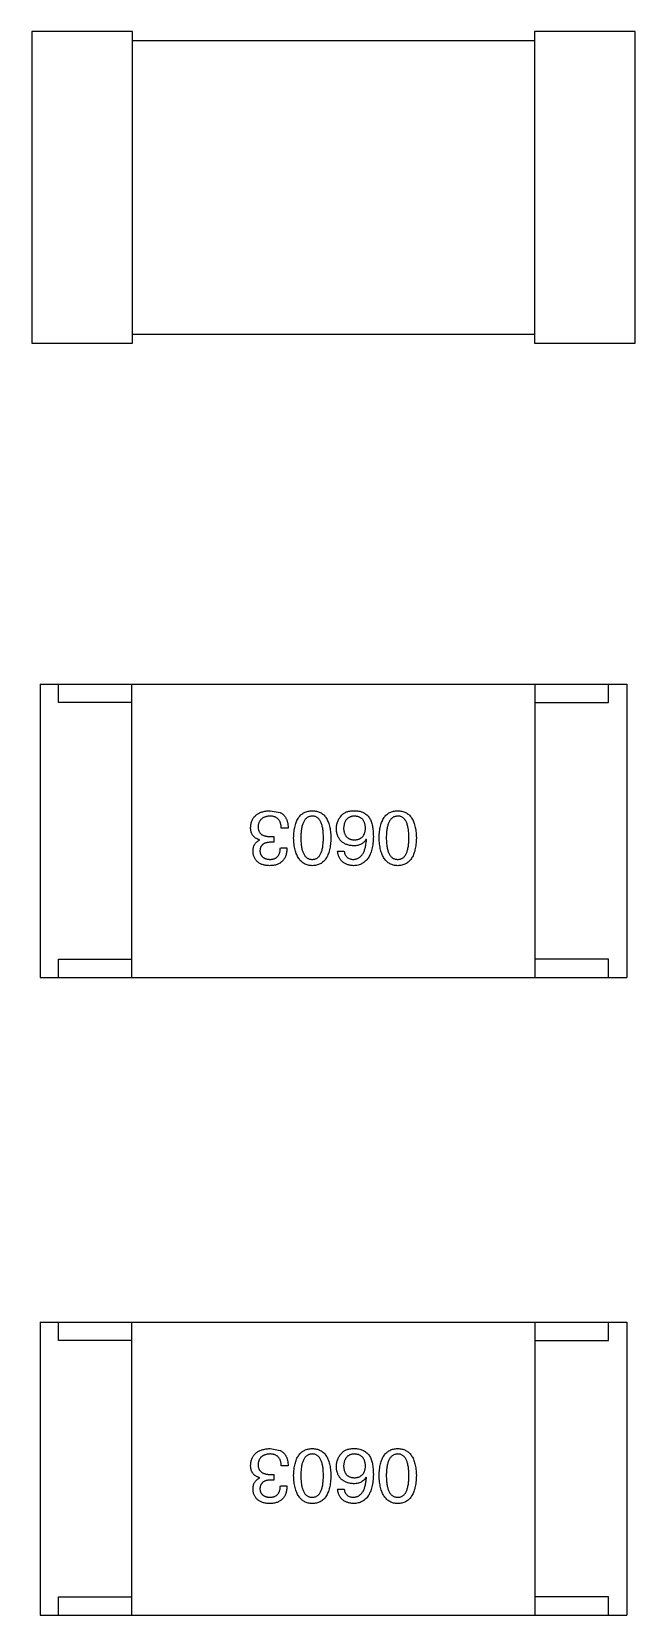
# Model space of a CAD drawing. Header units: inches. Extents: x -36 to 490, y -51 to 98.
# Drawn here: x 364.197 to 365.843, y 18.564 to 22.884 of the extents above; entities that cross this region are included whole.
import ezdxf

# ---------------------------------------------------------------- set-up
doc = ezdxf.new("R2010")
doc.units = ezdxf.units.IN
doc.header["$LTSCALE"] = 1.21
doc.header["$MEASUREMENT"] = 0
doc.layers.get('0').update_dxf_attribs({"linetype": 'CONTINUOUS'})

msp = doc.modelspace()

# ---------------------------------------------------------------- linework, layer by layer
at = {"color": 7, "linetype": 'Continuous'}
for p, q in [((364.1968, 22.8838), (364.1968, 22.0338)), ((364.4718, 22.8838), (364.1968, 22.8838)), ((364.4718, 22.0338), (364.4718, 22.8838)), ((365.5683, 22.8588), (364.4718, 22.8588)), ((365.5683, 22.8838), (365.5683, 22.0338)), ((365.8433, 22.8838), (365.5683, 22.8838)), ((365.8433, 22.0338), (365.8433, 22.8838)), ((364.1968, 22.0338), (364.4718, 22.0338)), ((364.4718, 22.0588), (365.5683, 22.0588)), ((365.5683, 22.0338), (365.8433, 22.0338)), ((364.2203, 21.1042), (364.2203, 20.3042)), ((364.2203, 21.1042), (365.8203, 21.1042)), ((364.2703, 21.0542), (364.2703, 21.1042)), ((364.4703, 20.3042), (364.4703, 21.1042)), ((365.5703, 20.3042), (365.5703, 21.1042)), ((365.7703, 21.0542), (365.7703, 21.1042)), ((365.8203, 21.1042), (365.8203, 20.3042)), ((364.4703, 21.0542), (364.2703, 21.0542)), ((365.5703, 21.0542), (365.7703, 21.0542)), ((364.8472, 20.759), (364.8742, 20.7541)), ((364.8964, 20.7115), (364.8775, 20.7115)), ((364.8185, 20.6787), (364.8185, 20.6795)), ((364.857, 20.6729), (364.8472, 20.6729)), ((364.848, 20.6885), (364.857, 20.6885)), ((364.857, 20.6885), (364.857, 20.6729)), ((364.8751, 20.6574), (364.8931, 20.6574)), ((365.0312, 20.6484), (365.0492, 20.6484)), ((365.1098, 20.6803), (365.109, 20.6811)), ((364.2703, 20.3042), (364.2703, 20.3542)), ((364.2703, 20.3542), (364.4703, 20.3542)), ((365.7703, 20.3542), (365.5703, 20.3542)), ((365.7703, 20.3042), (365.7703, 20.3542)), ((364.2203, 20.3042), (365.8203, 20.3042)), ((364.2203, 19.3645), (364.2203, 18.5645)), ((364.2203, 19.3645), (365.8203, 19.3645)), ((364.2703, 19.3145), (364.2703, 19.3645)), ((364.4703, 18.5645), (364.4703, 19.3645)), ((365.5703, 18.5645), (365.5703, 19.3645)), ((365.7703, 19.3145), (365.7703, 19.3645)), ((365.8203, 19.3645), (365.8203, 18.5645)), ((364.4703, 19.3145), (364.2703, 19.3145)), ((365.5703, 19.3145), (365.7703, 19.3145)), ((364.8472, 19.0193), (364.8742, 19.0144)), ((364.8964, 18.9718), (364.8775, 18.9718)), ((364.8185, 18.939), (364.8185, 18.9398)), ((364.857, 18.9332), (364.8472, 18.9332)), ((364.848, 18.9488), (364.857, 18.9488)), ((364.857, 18.9488), (364.857, 18.9332)), ((365.1098, 18.9406), (365.109, 18.9414)), ((364.8751, 18.9177), (364.8931, 18.9177)), ((365.0312, 18.9086), (365.0492, 18.9086)), ((364.2703, 18.5645), (364.2703, 18.6145)), ((364.2703, 18.6145), (364.4703, 18.6145)), ((365.7703, 18.6145), (365.5703, 18.6145)), ((365.7703, 18.5645), (365.7703, 18.6145)), ((364.2203, 18.5645), (365.8203, 18.5645))]:
    msp.add_line(p, q, dxfattribs=at)
for points, knots in [([(364.7939, 20.7131), (364.794, 20.7149), (364.7943, 20.7184), (364.7952, 20.7234), (364.7964, 20.7282), (364.7981, 20.7326), (364.8001, 20.7366), (364.8025, 20.7403), (364.8053, 20.7437), (364.8084, 20.7468), (364.812, 20.7495), (364.8159, 20.7519), (364.8202, 20.7539), (364.8249, 20.7556), (364.8299, 20.757), (364.8353, 20.758), (364.8411, 20.7587), (364.8451, 20.7589), (364.8472, 20.759)], [0, 0, 0, 0, 0.068236, 0.132937, 0.194125, 0.253174, 0.310181, 0.365986, 0.421096, 0.476216, 0.532352, 0.590232, 0.649824, 0.71274, 0.778406, 0.848058, 0.921922, 1, 1, 1, 1]), ([(364.8464, 20.7443), (364.8451, 20.7442), (364.8427, 20.744), (364.8393, 20.7435), (364.8361, 20.7428), (364.833, 20.7419), (364.8302, 20.7408), (364.8277, 20.7395), (364.8253, 20.738), (364.8232, 20.7363), (364.8213, 20.7344), (364.8196, 20.7323), (364.8182, 20.73), (364.817, 20.7275), (364.8159, 20.7248), (364.8152, 20.7219), (364.8146, 20.7188), (364.8145, 20.7167), (364.8144, 20.7156)], [0, 0, 0, 0, 0.076694, 0.149502, 0.218019, 0.283183, 0.345589, 0.405199, 0.462852, 0.519478, 0.575313, 0.630559, 0.687006, 0.744638, 0.804006, 0.866059, 0.931486, 1, 1, 1, 1]), ([(364.8775, 20.7115), (364.8775, 20.7128), (364.8774, 20.7154), (364.8769, 20.7191), (364.8762, 20.7226), (364.8753, 20.7258), (364.8742, 20.7287), (364.8728, 20.7315), (364.8712, 20.7339), (364.8694, 20.7361), (364.8673, 20.738), (364.865, 20.7397), (364.8624, 20.7411), (364.8596, 20.7423), (364.8567, 20.7432), (364.8534, 20.7438), (364.85, 20.7442), (364.8476, 20.7442), (364.8464, 20.7443)], [0, 0, 0, 0, 0.07723, 0.149593, 0.217944, 0.282232, 0.34411, 0.402297, 0.458791, 0.513966, 0.568538, 0.623291, 0.679957, 0.737243, 0.798142, 0.86118, 0.928728, 1, 1, 1, 1]), ([(364.8742, 20.7541), (364.8751, 20.7537), (364.8768, 20.7528), (364.8792, 20.7513), (364.8815, 20.7496), (364.8836, 20.7478), (364.8856, 20.7457), (364.8874, 20.7435), (364.889, 20.7411), (364.8905, 20.7385), (364.8918, 20.7357), (364.8929, 20.7328), (364.8939, 20.7297), (364.8947, 20.7264), (364.8954, 20.7229), (364.8959, 20.7193), (364.8962, 20.7154), (364.8963, 20.7128), (364.8964, 20.7115)], [0, 0, 0, 0, 0.056906, 0.113264, 0.168825, 0.223843, 0.279195, 0.335267, 0.392098, 0.450414, 0.51054, 0.572219, 0.636652, 0.703156, 0.773102, 0.845505, 0.921063, 1, 1, 1, 1]), ([(364.9113, 20.6852), (364.9114, 20.6882), (364.9116, 20.6939), (364.9124, 20.7022), (364.9135, 20.7099), (364.915, 20.7171), (364.9168, 20.7237), (364.9191, 20.7297), (364.9217, 20.7352), (364.9247, 20.7402), (364.9281, 20.7445), (364.9318, 20.7483), (364.936, 20.7516), (364.9405, 20.7542), (364.9454, 20.7563), (364.9506, 20.7578), (364.9562, 20.7587), (364.9601, 20.7589), (364.9621, 20.759)], [0, 0, 0, 0, 0.08769, 0.170218, 0.24749, 0.319818, 0.387758, 0.451391, 0.511445, 0.568185, 0.622681, 0.67526, 0.726746, 0.778428, 0.830764, 0.884397, 0.940866, 1, 1, 1, 1]), ([(364.9621, 20.7443), (364.9609, 20.7442), (364.9584, 20.744), (364.9548, 20.7433), (364.9515, 20.742), (364.9484, 20.7403), (364.9456, 20.7382), (364.9431, 20.7356), (364.9407, 20.7325), (364.9386, 20.729), (364.9368, 20.7251), (364.9353, 20.7207), (364.9339, 20.7159), (364.9328, 20.7106), (364.932, 20.7049), (364.9314, 20.6988), (364.931, 20.6921), (364.931, 20.6876), (364.931, 20.6852)], [0, 0, 0, 0, 0.050879, 0.099377, 0.146973, 0.193618, 0.240619, 0.289461, 0.34047, 0.395283, 0.453059, 0.515633, 0.582666, 0.655287, 0.732971, 0.815933, 0.905166, 1, 1, 1, 1]), ([(364.9621, 20.759), (364.9641, 20.7589), (364.968, 20.7587), (364.9736, 20.7578), (364.9789, 20.7563), (364.9838, 20.7542), (364.9883, 20.7516), (364.9924, 20.7483), (364.9962, 20.7445), (364.9995, 20.7401), (365.0026, 20.7352), (365.0051, 20.7297), (365.0074, 20.7237), (365.0093, 20.7171), (365.0108, 20.7099), (365.0119, 20.7022), (365.0126, 20.6939), (365.0128, 20.6882), (365.0129, 20.6852)], [0, 0, 0, 0, 0.059135, 0.115606, 0.169241, 0.221578, 0.273261, 0.324749, 0.377329, 0.431642, 0.488541, 0.548597, 0.612232, 0.680174, 0.752504, 0.829777, 0.912307, 1, 1, 1, 1]), ([(364.9924, 20.6852), (364.9924, 20.6876), (364.9924, 20.6922), (364.992, 20.6989), (364.9915, 20.7052), (364.9907, 20.7109), (364.9895, 20.7162), (364.9883, 20.7211), (364.9868, 20.7255), (364.985, 20.7294), (364.983, 20.7329), (364.9807, 20.736), (364.9782, 20.7385), (364.9754, 20.7406), (364.9725, 20.7423), (364.9692, 20.7434), (364.9657, 20.7441), (364.9633, 20.7442), (364.9621, 20.7443)], [0, 0, 0, 0, 0.096457, 0.187288, 0.27178, 0.350132, 0.423455, 0.491343, 0.554037, 0.612253, 0.666313, 0.717038, 0.764921, 0.811214, 0.856775, 0.902988, 0.950234, 1, 1, 1, 1]), ([(365.0279, 20.7098), (365.0279, 20.7116), (365.028, 20.715), (365.0287, 20.7201), (365.0299, 20.725), (365.0315, 20.7298), (365.0336, 20.7343), (365.0361, 20.7387), (365.0391, 20.7428), (365.0415, 20.7454), (365.0426, 20.7467)], [0, 0, 0, 0, 0.12904, 0.253809, 0.377066, 0.499122, 0.621469, 0.744665, 0.870607, 1, 1, 1, 1]), ([(365.0426, 20.7467), (365.0436, 20.7478), (365.0455, 20.7499), (365.0489, 20.7525), (365.0528, 20.7547), (365.0572, 20.7565), (365.0621, 20.7578), (365.0675, 20.7586), (365.0734, 20.7591), (365.0774, 20.759), (365.0795, 20.759)], [0, 0, 0, 0, 0.105033, 0.21147, 0.321511, 0.438526, 0.563605, 0.698055, 0.843218, 1, 1, 1, 1]), ([(365.0762, 20.7443), (365.0751, 20.7442), (365.073, 20.744), (365.0699, 20.7434), (365.067, 20.7427), (365.0643, 20.7416), (365.0618, 20.7403), (365.0595, 20.7388), (365.0574, 20.7371), (365.0555, 20.7351), (365.0538, 20.7328), (365.0523, 20.7303), (365.051, 20.7277), (365.0499, 20.7247), (365.049, 20.7215), (365.0483, 20.7181), (365.0478, 20.7145), (365.0476, 20.7119), (365.0475, 20.7107)], [0, 0, 0, 0, 0.066682, 0.130303, 0.190802, 0.248749, 0.30534, 0.361219, 0.415721, 0.471765, 0.528279, 0.586428, 0.64659, 0.710143, 0.776461, 0.846692, 0.921137, 1, 1, 1, 1]), ([(365.1074, 20.7115), (365.1073, 20.7128), (365.1071, 20.7153), (365.1066, 20.7189), (365.1058, 20.7223), (365.1049, 20.7255), (365.1037, 20.7284), (365.1023, 20.731), (365.1007, 20.7335), (365.0988, 20.7357), (365.0968, 20.7376), (365.0945, 20.7393), (365.092, 20.7408), (365.0892, 20.7419), (365.0863, 20.7429), (365.0831, 20.7436), (365.0798, 20.7441), (365.0774, 20.7442), (365.0762, 20.7443)], [0, 0, 0, 0, 0.076467, 0.148148, 0.216496, 0.280559, 0.342274, 0.401168, 0.458322, 0.514073, 0.569257, 0.62465, 0.68124, 0.739113, 0.799947, 0.862804, 0.929597, 1, 1, 1, 1]), ([(365.0795, 20.759), (365.0816, 20.7589), (365.0856, 20.7587), (365.0914, 20.7576), (365.0968, 20.756), (365.1019, 20.7538), (365.1065, 20.751), (365.1108, 20.7477), (365.1147, 20.7438), (365.1169, 20.7409), (365.118, 20.7393)], [0, 0, 0, 0, 0.137449, 0.267856, 0.393219, 0.514735, 0.63397, 0.753734, 0.874967, 1, 1, 1, 1]), ([(365.118, 20.7393), (365.1189, 20.7378), (365.1207, 20.7346), (365.1228, 20.7293), (365.1246, 20.7236), (365.1261, 20.7175), (365.1273, 20.7109), (365.1281, 20.7039), (365.1286, 20.6963), (365.1287, 20.6912), (365.1287, 20.6885)], [0, 0, 0, 0, 0.101889, 0.209155, 0.322694, 0.442863, 0.569758, 0.70479, 0.848502, 1, 1, 1, 1]), ([(365.1445, 20.6852), (365.1446, 20.6882), (365.1448, 20.6939), (365.1455, 20.7022), (365.1466, 20.7099), (365.1481, 20.7171), (365.15, 20.7237), (365.1522, 20.7297), (365.1548, 20.7352), (365.1578, 20.7402), (365.1612, 20.7445), (365.165, 20.7483), (365.1691, 20.7516), (365.1736, 20.7542), (365.1785, 20.7563), (365.1838, 20.7578), (365.1894, 20.7587), (365.1933, 20.7589), (365.1953, 20.759)], [0, 0, 0, 0, 0.08769, 0.170218, 0.24749, 0.319818, 0.387758, 0.451391, 0.511445, 0.568185, 0.622681, 0.67526, 0.726746, 0.778428, 0.830764, 0.884397, 0.940866, 1, 1, 1, 1]), ([(365.1953, 20.7443), (365.194, 20.7442), (365.1916, 20.744), (365.188, 20.7433), (365.1847, 20.742), (365.1816, 20.7403), (365.1788, 20.7382), (365.1762, 20.7356), (365.1739, 20.7325), (365.1718, 20.729), (365.17, 20.7251), (365.1684, 20.7207), (365.1671, 20.7159), (365.166, 20.7106), (365.1652, 20.7049), (365.1646, 20.6988), (365.1642, 20.6921), (365.1641, 20.6876), (365.1641, 20.6852)], [0, 0, 0, 0, 0.050879, 0.099377, 0.146973, 0.193618, 0.240619, 0.289461, 0.34047, 0.395283, 0.453059, 0.515633, 0.582666, 0.655287, 0.732971, 0.815933, 0.905166, 1, 1, 1, 1]), ([(365.1953, 20.759), (365.1973, 20.7589), (365.2011, 20.7587), (365.2068, 20.7578), (365.212, 20.7563), (365.2169, 20.7542), (365.2214, 20.7516), (365.2256, 20.7483), (365.2293, 20.7445), (365.2327, 20.7401), (365.2357, 20.7352), (365.2383, 20.7297), (365.2405, 20.7237), (365.2424, 20.7171), (365.2439, 20.7099), (365.245, 20.7022), (365.2458, 20.6939), (365.246, 20.6882), (365.2461, 20.6852)], [0, 0, 0, 0, 0.059135, 0.115606, 0.169241, 0.221578, 0.273261, 0.324749, 0.377329, 0.431642, 0.488541, 0.548597, 0.612232, 0.680174, 0.752504, 0.829777, 0.912307, 1, 1, 1, 1]), ([(365.2256, 20.6852), (365.2256, 20.6876), (365.2255, 20.6922), (365.2252, 20.6989), (365.2246, 20.7052), (365.2238, 20.7109), (365.2227, 20.7162), (365.2215, 20.7211), (365.2199, 20.7255), (365.2181, 20.7294), (365.2161, 20.7329), (365.2139, 20.736), (365.2114, 20.7385), (365.2086, 20.7406), (365.2056, 20.7423), (365.2024, 20.7434), (365.1989, 20.7441), (365.1965, 20.7442), (365.1953, 20.7443)], [0, 0, 0, 0, 0.096457, 0.187288, 0.27178, 0.350132, 0.423455, 0.491343, 0.554037, 0.612253, 0.666313, 0.717038, 0.764921, 0.811214, 0.856775, 0.902988, 0.950234, 1, 1, 1, 1]), ([(364.8185, 20.6795), (364.8175, 20.6798), (364.8156, 20.6805), (364.8127, 20.6816), (364.8102, 20.6829), (364.8077, 20.6843), (364.8055, 20.6859), (364.8035, 20.6877), (364.8016, 20.6895), (364.8, 20.6916), (364.7986, 20.6938), (364.7973, 20.6961), (364.7963, 20.6986), (364.7954, 20.7012), (364.7947, 20.704), (364.7943, 20.7069), (364.7939, 20.7099), (364.7939, 20.712), (364.7939, 20.7131)], [0, 0, 0, 0, 0.069445, 0.136039, 0.200011, 0.261745, 0.322328, 0.381403, 0.438864, 0.496655, 0.554398, 0.612391, 0.672266, 0.733005, 0.79604, 0.861293, 0.928785, 1, 1, 1, 1]), ([(364.8144, 20.7156), (364.8144, 20.7145), (364.8145, 20.7124), (364.8149, 20.7093), (364.8155, 20.7064), (364.8164, 20.7037), (364.8176, 20.7013), (364.8191, 20.6991), (364.8208, 20.697), (364.8228, 20.6952), (364.825, 20.6936), (364.8275, 20.6922), (364.8303, 20.6911), (364.8334, 20.6902), (364.8367, 20.6894), (364.8402, 20.6889), (364.844, 20.6886), (364.8466, 20.6885), (364.848, 20.6885)], [0, 0, 0, 0, 0.066518, 0.129194, 0.188613, 0.245254, 0.300032, 0.353805, 0.407079, 0.461108, 0.516272, 0.574141, 0.634837, 0.699275, 0.767504, 0.840272, 0.917505, 1, 1, 1, 1]), ([(365.0746, 20.6631), (365.0728, 20.6633), (365.0692, 20.6636), (365.0641, 20.6645), (365.0593, 20.6657), (365.0548, 20.6672), (365.0507, 20.669), (365.0469, 20.6711), (365.0435, 20.6736), (365.0403, 20.6764), (365.0375, 20.6795), (365.0352, 20.6829), (365.033, 20.6866), (365.0313, 20.6906), (365.03, 20.695), (365.0289, 20.6997), (365.0281, 20.7046), (365.028, 20.7081), (365.0279, 20.7098)], [0, 0, 0, 0, 0.074228, 0.144548, 0.211288, 0.274576, 0.335162, 0.393915, 0.450599, 0.506657, 0.562409, 0.618617, 0.676096, 0.735061, 0.79654, 0.860906, 0.928473, 1, 1, 1, 1]), ([(365.0475, 20.7107), (365.0476, 20.7094), (365.0478, 20.707), (365.0483, 20.7036), (365.0491, 20.7004), (365.0499, 20.6974), (365.0511, 20.6946), (365.0524, 20.692), (365.054, 20.6898), (365.0557, 20.6877), (365.0577, 20.6858), (365.0598, 20.6842), (365.0622, 20.6829), (365.0648, 20.6817), (365.0676, 20.6808), (365.0705, 20.6801), (365.0737, 20.6797), (365.0759, 20.6796), (365.0771, 20.6795)], [0, 0, 0, 0, 0.076288, 0.14871, 0.216387, 0.281386, 0.342528, 0.402111, 0.4591, 0.514852, 0.569974, 0.625644, 0.682226, 0.740156, 0.800362, 0.863471, 0.930116, 1, 1, 1, 1]), ([(365.0771, 20.6795), (365.0782, 20.6796), (365.0805, 20.6797), (365.0838, 20.6801), (365.0868, 20.6808), (365.0897, 20.6818), (365.0924, 20.6829), (365.0948, 20.6844), (365.097, 20.686), (365.099, 20.6879), (365.1008, 20.69), (365.1024, 20.6924), (365.1038, 20.695), (365.1049, 20.6978), (365.1059, 20.7009), (365.1066, 20.7042), (365.1071, 20.7078), (365.1073, 20.7102), (365.1074, 20.7115)], [0, 0, 0, 0, 0.070453, 0.136523, 0.199866, 0.260392, 0.318446, 0.374657, 0.430182, 0.485556, 0.541071, 0.598396, 0.657208, 0.718642, 0.783247, 0.851631, 0.923928, 1, 1, 1, 1]), ([(364.8005, 20.6475), (364.8005, 20.6494), (364.8006, 20.6529), (364.8015, 20.658), (364.8029, 20.6626), (364.8048, 20.6668), (364.8074, 20.6705), (364.8105, 20.6738), (364.8143, 20.6766), (364.8171, 20.678), (364.8185, 20.6787)], [0, 0, 0, 0, 0.143686, 0.277942, 0.40333, 0.521785, 0.638573, 0.755208, 0.874773, 1, 1, 1, 1]), ([(364.8455, 20.609), (364.8438, 20.6091), (364.8405, 20.6093), (364.8356, 20.6099), (364.831, 20.6108), (364.8268, 20.612), (364.8229, 20.6134), (364.8193, 20.6151), (364.8159, 20.6171), (364.8129, 20.6194), (364.8103, 20.6219), (364.8079, 20.6248), (364.8059, 20.6279), (364.8041, 20.6313), (364.8027, 20.635), (364.8016, 20.6389), (364.8008, 20.6431), (364.8006, 20.646), (364.8005, 20.6475)], [0, 0, 0, 0, 0.077845, 0.151584, 0.221397, 0.287366, 0.350104, 0.410398, 0.467998, 0.524388, 0.579979, 0.635152, 0.690917, 0.747936, 0.806661, 0.867861, 0.932479, 1, 1, 1, 1]), ([(364.8472, 20.6729), (364.8461, 20.6729), (364.844, 20.6728), (364.8409, 20.6724), (364.838, 20.6719), (364.8353, 20.6712), (364.8328, 20.6703), (364.8306, 20.6693), (364.8285, 20.668), (364.8267, 20.6666), (364.825, 20.6651), (364.8236, 20.6633), (364.8223, 20.6614), (364.8213, 20.6593), (364.8205, 20.657), (364.8199, 20.6545), (364.8195, 20.6519), (364.8194, 20.6501), (364.8193, 20.6492)], [0, 0, 0, 0, 0.079415, 0.154091, 0.22508, 0.29186, 0.355026, 0.415127, 0.472418, 0.528511, 0.583551, 0.638361, 0.693547, 0.750023, 0.807857, 0.868401, 0.932259, 1, 1, 1, 1]), ([(364.8193, 20.6492), (364.8194, 20.6483), (364.8196, 20.6465), (364.8201, 20.644), (364.8207, 20.6416), (364.8216, 20.6394), (364.8226, 20.6374), (364.8239, 20.6356), (364.8253, 20.6338), (364.8269, 20.6323), (364.8287, 20.631), (364.8306, 20.6298), (364.8328, 20.6288), (364.8352, 20.6279), (364.8377, 20.6273), (364.8404, 20.6267), (364.8433, 20.6264), (364.8453, 20.6263), (364.8464, 20.6262)], [0, 0, 0, 0, 0.067655, 0.132224, 0.194132, 0.253145, 0.309858, 0.366002, 0.421361, 0.47702, 0.532632, 0.590536, 0.65067, 0.713258, 0.779588, 0.848803, 0.921949, 1, 1, 1, 1]), ([(364.8931, 20.6574), (364.893, 20.6554), (364.8929, 20.6517), (364.8923, 20.6463), (364.8913, 20.6413), (364.8899, 20.6366), (364.8882, 20.6323), (364.8861, 20.6283), (364.8837, 20.6247), (364.8808, 20.6215), (364.8777, 20.6186), (364.8741, 20.6161), (364.8703, 20.614), (364.866, 20.6123), (364.8614, 20.6108), (364.8564, 20.6099), (364.8511, 20.6092), (364.8474, 20.6091), (364.8455, 20.609)], [0, 0, 0, 0, 0.074804, 0.144899, 0.211458, 0.274554, 0.334363, 0.392059, 0.448123, 0.503024, 0.558154, 0.613471, 0.670844, 0.729926, 0.792003, 0.857405, 0.926768, 1, 1, 1, 1]), ([(364.8464, 20.6262), (364.8475, 20.6262), (364.8497, 20.6263), (364.8529, 20.6267), (364.8558, 20.6273), (364.8586, 20.6281), (364.8611, 20.6292), (364.8635, 20.6306), (364.8656, 20.6321), (364.8675, 20.634), (364.8692, 20.6361), (364.8707, 20.6384), (364.872, 20.641), (364.873, 20.6438), (364.8739, 20.6468), (364.8745, 20.6501), (364.8749, 20.6537), (364.875, 20.6561), (364.8751, 20.6574)], [0, 0, 0, 0, 0.069877, 0.136363, 0.198671, 0.257968, 0.315462, 0.370709, 0.425568, 0.479847, 0.535753, 0.592303, 0.651386, 0.713311, 0.778642, 0.84836, 0.921866, 1, 1, 1, 1]), ([(364.9621, 20.609), (364.9602, 20.6091), (364.9563, 20.6094), (364.9508, 20.6104), (364.9456, 20.6121), (364.9408, 20.6143), (364.9363, 20.6171), (364.9322, 20.6204), (364.9285, 20.6244), (364.9251, 20.6289), (364.9221, 20.634), (364.9195, 20.6396), (364.9172, 20.6459), (364.9153, 20.6526), (364.9138, 20.66), (364.9125, 20.6679), (364.9117, 20.6764), (364.9114, 20.6822), (364.9113, 20.6852)], [0, 0, 0, 0, 0.057415, 0.112361, 0.16496, 0.216437, 0.267441, 0.318839, 0.371478, 0.426325, 0.483626, 0.544235, 0.608673, 0.677374, 0.750405, 0.828394, 0.911525, 1, 1, 1, 1]), ([(364.931, 20.6852), (364.931, 20.6829), (364.931, 20.6782), (364.9314, 20.6716), (364.932, 20.6653), (364.9328, 20.6595), (364.9339, 20.6542), (364.9352, 20.6494), (364.9368, 20.645), (364.9386, 20.641), (364.9407, 20.6376), (364.943, 20.6345), (364.9456, 20.632), (364.9484, 20.6298), (364.9515, 20.6282), (364.9548, 20.627), (364.9584, 20.6264), (364.9609, 20.6263), (364.9621, 20.6262)], [0, 0, 0, 0, 0.095719, 0.185854, 0.269738, 0.347952, 0.420315, 0.487894, 0.550245, 0.608186, 0.662454, 0.713283, 0.761375, 0.808209, 0.854301, 0.901312, 0.949396, 1, 1, 1, 1]), ([(364.9621, 20.6262), (364.9633, 20.6263), (364.9657, 20.6264), (364.9692, 20.627), (364.9725, 20.6282), (364.9755, 20.6298), (364.9782, 20.632), (364.9807, 20.6345), (364.983, 20.6375), (364.985, 20.641), (364.9868, 20.645), (364.9883, 20.6494), (364.9895, 20.6542), (364.9907, 20.6595), (364.9914, 20.6653), (364.992, 20.6716), (364.9924, 20.6782), (364.9924, 20.6829), (364.9924, 20.6852)], [0, 0, 0, 0, 0.049764, 0.097007, 0.143217, 0.188577, 0.235116, 0.282997, 0.333719, 0.387776, 0.445989, 0.508679, 0.576563, 0.649481, 0.728235, 0.812722, 0.903548, 1, 1, 1, 1]), ([(365.0129, 20.6852), (365.0128, 20.6822), (365.0126, 20.6763), (365.0119, 20.6677), (365.0108, 20.6597), (365.0093, 20.6523), (365.0074, 20.6455), (365.0051, 20.6393), (365.0026, 20.6336), (364.9995, 20.6285), (364.9962, 20.624), (364.9924, 20.6201), (364.9883, 20.6167), (364.9838, 20.614), (364.9789, 20.6119), (364.9736, 20.6102), (364.968, 20.6093), (364.9641, 20.6091), (364.9621, 20.609)], [0, 0, 0, 0, 0.088823, 0.172287, 0.250296, 0.323438, 0.392244, 0.456221, 0.516635, 0.573871, 0.628, 0.680335, 0.731489, 0.782557, 0.834044, 0.886738, 0.942089, 1, 1, 1, 1]), ([(365.0746, 20.609), (365.073, 20.6091), (365.0699, 20.6094), (365.0654, 20.6101), (365.0611, 20.6111), (365.0572, 20.6123), (365.0535, 20.6138), (365.05, 20.6156), (365.0469, 20.6177), (365.044, 20.62), (365.0414, 20.6226), (365.0391, 20.6255), (365.0371, 20.6287), (365.0353, 20.6321), (365.0338, 20.6358), (365.0327, 20.6397), (365.0317, 20.6439), (365.0313, 20.6469), (365.0312, 20.6484)], [0, 0, 0, 0, 0.073784, 0.144317, 0.211047, 0.274818, 0.336501, 0.395724, 0.453465, 0.510016, 0.566585, 0.622844, 0.680328, 0.739335, 0.800408, 0.863904, 0.93053, 1, 1, 1, 1]), ([(365.0492, 20.6484), (365.0496, 20.6466), (365.0503, 20.6433), (365.0521, 20.6387), (365.0545, 20.6348), (365.0575, 20.6317), (365.061, 20.6292), (365.0651, 20.6275), (365.0697, 20.6264), (365.0729, 20.6263), (365.0746, 20.6262)], [0, 0, 0, 0, 0.1439, 0.274233, 0.394478, 0.509388, 0.621911, 0.738504, 0.863414, 1, 1, 1, 1]), ([(365.1287, 20.6885), (365.1286, 20.6854), (365.1284, 20.6793), (365.1276, 20.6704), (365.1264, 20.6621), (365.1248, 20.6545), (365.1229, 20.6474), (365.1205, 20.6409), (365.1177, 20.635), (365.1145, 20.6297), (365.1109, 20.625), (365.1069, 20.6209), (365.1025, 20.6174), (365.0977, 20.6145), (365.0925, 20.6122), (365.0869, 20.6105), (365.0809, 20.6094), (365.0767, 20.6091), (365.0746, 20.609)], [0, 0, 0, 0, 0.087517, 0.169686, 0.246944, 0.319347, 0.387088, 0.450961, 0.511075, 0.567974, 0.622351, 0.675039, 0.726853, 0.778688, 0.83093, 0.884738, 0.941043, 1, 1, 1, 1]), ([(365.109, 20.6811), (365.1082, 20.6797), (365.1065, 20.6769), (365.1033, 20.6732), (365.0996, 20.67), (365.0955, 20.6675), (365.0909, 20.6655), (365.0859, 20.6641), (365.0804, 20.6632), (365.0766, 20.6632), (365.0746, 20.6631)], [0, 0, 0, 0, 0.122276, 0.239997, 0.35611, 0.473903, 0.59404, 0.720428, 0.855383, 1, 1, 1, 1]), ([(365.0746, 20.6262), (365.0759, 20.6263), (365.0784, 20.6265), (365.0821, 20.6274), (365.0856, 20.6285), (365.0888, 20.6302), (365.0919, 20.6321), (365.0946, 20.6346), (365.0971, 20.6374), (365.0995, 20.6406), (365.1016, 20.6442), (365.1034, 20.6482), (365.1051, 20.6526), (365.1065, 20.6574), (365.1077, 20.6625), (365.1086, 20.6681), (365.1094, 20.6741), (365.1097, 20.6782), (365.1098, 20.6803)], [0, 0, 0, 0, 0.054741, 0.107075, 0.158339, 0.208382, 0.258772, 0.310045, 0.362765, 0.417822, 0.475982, 0.537466, 0.602901, 0.673037, 0.747247, 0.826291, 0.910782, 1, 1, 1, 1]), ([(365.1953, 20.609), (365.1933, 20.6091), (365.1895, 20.6094), (365.1839, 20.6104), (365.1788, 20.6121), (365.1739, 20.6143), (365.1695, 20.6171), (365.1654, 20.6204), (365.1616, 20.6244), (365.1583, 20.6289), (365.1552, 20.634), (365.1526, 20.6396), (365.1503, 20.6459), (365.1484, 20.6526), (365.1469, 20.66), (365.1457, 20.6679), (365.1448, 20.6764), (365.1446, 20.6822), (365.1445, 20.6852)], [0, 0, 0, 0, 0.057415, 0.112361, 0.16496, 0.216437, 0.267441, 0.318839, 0.371478, 0.426325, 0.483626, 0.544235, 0.608673, 0.677374, 0.750405, 0.828394, 0.911525, 1, 1, 1, 1]), ([(365.1641, 20.6852), (365.1641, 20.6829), (365.1642, 20.6782), (365.1646, 20.6716), (365.1652, 20.6653), (365.166, 20.6595), (365.1671, 20.6542), (365.1684, 20.6494), (365.17, 20.645), (365.1718, 20.641), (365.1739, 20.6376), (365.1762, 20.6345), (365.1788, 20.632), (365.1816, 20.6298), (365.1847, 20.6282), (365.188, 20.627), (365.1916, 20.6264), (365.194, 20.6263), (365.1953, 20.6262)], [0, 0, 0, 0, 0.095719, 0.185854, 0.269738, 0.347952, 0.420315, 0.487894, 0.550245, 0.608186, 0.662454, 0.713283, 0.761375, 0.808209, 0.854301, 0.901312, 0.949396, 1, 1, 1, 1]), ([(365.1953, 20.6262), (365.1965, 20.6263), (365.1989, 20.6264), (365.2024, 20.627), (365.2056, 20.6282), (365.2086, 20.6298), (365.2113, 20.632), (365.2139, 20.6345), (365.2161, 20.6375), (365.2181, 20.641), (365.2199, 20.645), (365.2215, 20.6494), (365.2227, 20.6542), (365.2238, 20.6595), (365.2246, 20.6653), (365.2252, 20.6716), (365.2255, 20.6782), (365.2256, 20.6829), (365.2256, 20.6852)], [0, 0, 0, 0, 0.049764, 0.097007, 0.143217, 0.188577, 0.235116, 0.282997, 0.333719, 0.387776, 0.445989, 0.508679, 0.576563, 0.649481, 0.728235, 0.812722, 0.903548, 1, 1, 1, 1]), ([(365.2461, 20.6852), (365.246, 20.6822), (365.2458, 20.6763), (365.245, 20.6677), (365.2439, 20.6597), (365.2424, 20.6523), (365.2406, 20.6455), (365.2383, 20.6393), (365.2357, 20.6336), (365.2327, 20.6285), (365.2293, 20.624), (365.2256, 20.6201), (365.2215, 20.6167), (365.2169, 20.614), (365.212, 20.6119), (365.2068, 20.6102), (365.2011, 20.6093), (365.1973, 20.6091), (365.1953, 20.609)], [0, 0, 0, 0, 0.088823, 0.172287, 0.250296, 0.323438, 0.392244, 0.456221, 0.516635, 0.573871, 0.628, 0.680335, 0.731489, 0.782557, 0.834044, 0.886738, 0.942089, 1, 1, 1, 1]), ([(364.7939, 18.9734), (364.794, 18.9752), (364.7943, 18.9787), (364.7952, 18.9837), (364.7964, 18.9885), (364.7981, 18.9928), (364.8001, 18.9969), (364.8025, 19.0006), (364.8053, 19.004), (364.8084, 19.0071), (364.812, 19.0098), (364.8159, 19.0122), (364.8202, 19.0142), (364.8249, 19.0159), (364.8299, 19.0173), (364.8353, 19.0183), (364.8411, 19.019), (364.8451, 19.0192), (364.8472, 19.0193)], [0, 0, 0, 0, 0.068236, 0.132937, 0.194125, 0.253174, 0.310181, 0.365986, 0.421096, 0.476216, 0.532352, 0.590232, 0.649824, 0.71274, 0.778406, 0.848058, 0.921922, 1, 1, 1, 1]), ([(364.8742, 19.0144), (364.8751, 19.014), (364.8768, 19.0131), (364.8792, 19.0116), (364.8815, 19.0099), (364.8836, 19.0081), (364.8856, 19.006), (364.8874, 19.0038), (364.889, 19.0014), (364.8905, 18.9988), (364.8918, 18.996), (364.8929, 18.9931), (364.8939, 18.99), (364.8947, 18.9867), (364.8954, 18.9832), (364.8959, 18.9795), (364.8962, 18.9757), (364.8963, 18.9731), (364.8964, 18.9718)], [0, 0, 0, 0, 0.056906, 0.113264, 0.168825, 0.223843, 0.279195, 0.335267, 0.392098, 0.450414, 0.51054, 0.572219, 0.636652, 0.703156, 0.773102, 0.845505, 0.921063, 1, 1, 1, 1]), ([(364.9113, 18.9455), (364.9114, 18.9485), (364.9116, 18.9542), (364.9124, 18.9625), (364.9135, 18.9702), (364.915, 18.9774), (364.9168, 18.984), (364.9191, 18.99), (364.9217, 18.9955), (364.9247, 19.0004), (364.9281, 19.0048), (364.9318, 19.0086), (364.936, 19.0118), (364.9405, 19.0145), (364.9454, 19.0166), (364.9506, 19.0181), (364.9562, 19.019), (364.9601, 19.0192), (364.9621, 19.0193)], [0, 0, 0, 0, 0.08769, 0.170218, 0.24749, 0.319818, 0.387758, 0.451391, 0.511445, 0.568185, 0.622681, 0.67526, 0.726746, 0.778428, 0.830764, 0.884397, 0.940866, 1, 1, 1, 1]), ([(364.9621, 19.0193), (364.9641, 19.0192), (364.968, 19.019), (364.9736, 19.0181), (364.9789, 19.0166), (364.9838, 19.0145), (364.9883, 19.0118), (364.9924, 19.0086), (364.9962, 19.0048), (364.9995, 19.0004), (365.0026, 18.9955), (365.0051, 18.99), (365.0074, 18.984), (365.0093, 18.9774), (365.0108, 18.9702), (365.0119, 18.9625), (365.0126, 18.9542), (365.0128, 18.9485), (365.0129, 18.9455)], [0, 0, 0, 0, 0.059135, 0.115606, 0.169241, 0.221578, 0.273261, 0.324749, 0.377329, 0.431642, 0.488541, 0.548597, 0.612232, 0.680174, 0.752504, 0.829777, 0.912307, 1, 1, 1, 1]), ([(365.0279, 18.9701), (365.0279, 18.9719), (365.028, 18.9753), (365.0287, 18.9804), (365.0299, 18.9853), (365.0315, 18.99), (365.0336, 18.9946), (365.0361, 18.9989), (365.0391, 19.0031), (365.0415, 19.0057), (365.0426, 19.007)], [0, 0, 0, 0, 0.12904, 0.253809, 0.377066, 0.499122, 0.621469, 0.744665, 0.870607, 1, 1, 1, 1]), ([(365.0426, 19.007), (365.0436, 19.0081), (365.0455, 19.0102), (365.0489, 19.0128), (365.0528, 19.015), (365.0572, 19.0167), (365.0621, 19.0181), (365.0675, 19.0189), (365.0734, 19.0194), (365.0774, 19.0193), (365.0795, 19.0193)], [0, 0, 0, 0, 0.105033, 0.21147, 0.321511, 0.438526, 0.563605, 0.698055, 0.843218, 1, 1, 1, 1]), ([(365.0795, 19.0193), (365.0816, 19.0192), (365.0856, 19.019), (365.0914, 19.0179), (365.0968, 19.0163), (365.1019, 19.0141), (365.1065, 19.0113), (365.1108, 19.008), (365.1147, 19.0041), (365.1169, 19.0011), (365.118, 18.9996)], [0, 0, 0, 0, 0.137449, 0.267856, 0.393219, 0.514735, 0.63397, 0.753734, 0.874967, 1, 1, 1, 1]), ([(365.1445, 18.9455), (365.1446, 18.9485), (365.1448, 18.9542), (365.1455, 18.9625), (365.1466, 18.9702), (365.1481, 18.9774), (365.15, 18.984), (365.1522, 18.99), (365.1548, 18.9955), (365.1578, 19.0004), (365.1612, 19.0048), (365.165, 19.0086), (365.1691, 19.0118), (365.1736, 19.0145), (365.1785, 19.0166), (365.1838, 19.0181), (365.1894, 19.019), (365.1933, 19.0192), (365.1953, 19.0193)], [0, 0, 0, 0, 0.08769, 0.170218, 0.24749, 0.319818, 0.387758, 0.451391, 0.511445, 0.568185, 0.622681, 0.67526, 0.726746, 0.778428, 0.830764, 0.884397, 0.940866, 1, 1, 1, 1]), ([(365.1953, 19.0193), (365.1973, 19.0192), (365.2011, 19.019), (365.2068, 19.0181), (365.212, 19.0166), (365.2169, 19.0145), (365.2214, 19.0118), (365.2256, 19.0086), (365.2293, 19.0048), (365.2327, 19.0004), (365.2357, 18.9955), (365.2383, 18.99), (365.2405, 18.984), (365.2424, 18.9774), (365.2439, 18.9702), (365.245, 18.9625), (365.2458, 18.9542), (365.246, 18.9485), (365.2461, 18.9455)], [0, 0, 0, 0, 0.059135, 0.115606, 0.169241, 0.221578, 0.273261, 0.324749, 0.377329, 0.431642, 0.488541, 0.548597, 0.612232, 0.680174, 0.752504, 0.829777, 0.912307, 1, 1, 1, 1]), ([(364.8185, 18.9398), (364.8175, 18.9401), (364.8156, 18.9407), (364.8127, 18.9419), (364.8102, 18.9432), (364.8077, 18.9446), (364.8055, 18.9462), (364.8035, 18.9479), (364.8016, 18.9498), (364.8, 18.9518), (364.7986, 18.954), (364.7973, 18.9564), (364.7963, 18.9589), (364.7954, 18.9615), (364.7947, 18.9642), (364.7943, 18.9672), (364.7939, 18.9702), (364.7939, 18.9723), (364.7939, 18.9734)], [0, 0, 0, 0, 0.069445, 0.136039, 0.200011, 0.261745, 0.322328, 0.381403, 0.438864, 0.496655, 0.554398, 0.612391, 0.672266, 0.733005, 0.79604, 0.861293, 0.928785, 1, 1, 1, 1]), ([(364.8464, 19.0045), (364.8451, 19.0045), (364.8427, 19.0043), (364.8393, 19.0038), (364.8361, 19.0031), (364.833, 19.0022), (364.8302, 19.0011), (364.8277, 18.9998), (364.8253, 18.9983), (364.8232, 18.9966), (364.8213, 18.9947), (364.8196, 18.9926), (364.8182, 18.9903), (364.817, 18.9878), (364.8159, 18.9851), (364.8152, 18.9822), (364.8146, 18.9791), (364.8145, 18.977), (364.8144, 18.9759)], [0, 0, 0, 0, 0.076694, 0.149502, 0.218019, 0.283183, 0.345589, 0.405199, 0.462852, 0.519478, 0.575313, 0.630559, 0.687006, 0.744638, 0.804006, 0.866059, 0.931486, 1, 1, 1, 1]), ([(364.8144, 18.9759), (364.8144, 18.9748), (364.8145, 18.9726), (364.8149, 18.9696), (364.8155, 18.9667), (364.8164, 18.964), (364.8176, 18.9616), (364.8191, 18.9593), (364.8208, 18.9573), (364.8228, 18.9555), (364.825, 18.9539), (364.8275, 18.9525), (364.8303, 18.9514), (364.8334, 18.9505), (364.8367, 18.9497), (364.8402, 18.9492), (364.844, 18.9488), (364.8466, 18.9488), (364.848, 18.9488)], [0, 0, 0, 0, 0.066518, 0.129194, 0.188613, 0.245254, 0.300032, 0.353805, 0.407079, 0.461108, 0.516272, 0.574141, 0.634837, 0.699275, 0.767504, 0.840272, 0.917505, 1, 1, 1, 1]), ([(364.8775, 18.9718), (364.8775, 18.9731), (364.8774, 18.9757), (364.8769, 18.9794), (364.8762, 18.9828), (364.8753, 18.9861), (364.8742, 18.989), (364.8728, 18.9917), (364.8712, 18.9942), (364.8694, 18.9964), (364.8673, 18.9983), (364.865, 19), (364.8624, 19.0014), (364.8596, 19.0025), (364.8567, 19.0035), (364.8534, 19.0041), (364.85, 19.0045), (364.8476, 19.0045), (364.8464, 19.0045)], [0, 0, 0, 0, 0.07723, 0.149593, 0.217944, 0.282232, 0.34411, 0.402297, 0.458791, 0.513966, 0.568538, 0.623291, 0.679957, 0.737243, 0.798142, 0.86118, 0.928728, 1, 1, 1, 1]), ([(364.9621, 19.0045), (364.9609, 19.0045), (364.9584, 19.0043), (364.9548, 19.0035), (364.9515, 19.0023), (364.9484, 19.0006), (364.9456, 18.9985), (364.9431, 18.9959), (364.9407, 18.9928), (364.9386, 18.9893), (364.9368, 18.9854), (364.9353, 18.981), (364.9339, 18.9762), (364.9328, 18.9709), (364.932, 18.9652), (364.9314, 18.959), (364.931, 18.9524), (364.931, 18.9479), (364.931, 18.9455)], [0, 0, 0, 0, 0.050879, 0.099377, 0.146973, 0.193618, 0.240619, 0.289461, 0.34047, 0.395283, 0.453059, 0.515633, 0.582666, 0.655287, 0.732971, 0.815933, 0.905166, 1, 1, 1, 1]), ([(364.9924, 18.9455), (364.9924, 18.9479), (364.9924, 18.9525), (364.992, 18.9592), (364.9915, 18.9654), (364.9907, 18.9712), (364.9895, 18.9765), (364.9883, 18.9814), (364.9868, 18.9858), (364.985, 18.9897), (364.983, 18.9932), (364.9807, 18.9963), (364.9782, 18.9988), (364.9754, 19.0009), (364.9725, 19.0026), (364.9692, 19.0037), (364.9657, 19.0044), (364.9633, 19.0045), (364.9621, 19.0045)], [0, 0, 0, 0, 0.096457, 0.187288, 0.27178, 0.350132, 0.423455, 0.491343, 0.554037, 0.612253, 0.666313, 0.717038, 0.764921, 0.811214, 0.856775, 0.902988, 0.950234, 1, 1, 1, 1]), ([(365.0746, 18.9234), (365.0728, 18.9236), (365.0692, 18.9239), (365.0641, 18.9248), (365.0593, 18.9259), (365.0548, 18.9275), (365.0507, 18.9293), (365.0469, 18.9314), (365.0435, 18.9339), (365.0403, 18.9367), (365.0375, 18.9397), (365.0352, 18.9432), (365.033, 18.9469), (365.0313, 18.9509), (365.03, 18.9553), (365.0289, 18.96), (365.0281, 18.9649), (365.028, 18.9684), (365.0279, 18.9701)], [0, 0, 0, 0, 0.074228, 0.144548, 0.211288, 0.274576, 0.335162, 0.393915, 0.450599, 0.506657, 0.562409, 0.618617, 0.676096, 0.735061, 0.79654, 0.860906, 0.928473, 1, 1, 1, 1]), ([(365.0762, 19.0045), (365.0751, 19.0044), (365.073, 19.0043), (365.0699, 19.0037), (365.067, 19.0029), (365.0643, 19.0019), (365.0618, 19.0006), (365.0595, 18.9991), (365.0574, 18.9973), (365.0555, 18.9953), (365.0538, 18.9931), (365.0523, 18.9906), (365.051, 18.9879), (365.0499, 18.985), (365.049, 18.9818), (365.0483, 18.9784), (365.0478, 18.9748), (365.0476, 18.9722), (365.0475, 18.9709)], [0, 0, 0, 0, 0.066682, 0.130303, 0.190802, 0.248749, 0.30534, 0.361219, 0.415721, 0.471765, 0.528279, 0.586428, 0.64659, 0.710143, 0.776461, 0.846692, 0.921137, 1, 1, 1, 1]), ([(365.0475, 18.9709), (365.0476, 18.9697), (365.0478, 18.9673), (365.0483, 18.9639), (365.0491, 18.9607), (365.0499, 18.9576), (365.0511, 18.9549), (365.0524, 18.9523), (365.054, 18.95), (365.0557, 18.948), (365.0577, 18.9461), (365.0598, 18.9445), (365.0622, 18.9431), (365.0648, 18.942), (365.0676, 18.9411), (365.0705, 18.9404), (365.0737, 18.9399), (365.0759, 18.9398), (365.0771, 18.9398)], [0, 0, 0, 0, 0.076288, 0.14871, 0.216387, 0.281386, 0.342528, 0.402111, 0.4591, 0.514852, 0.569974, 0.625644, 0.682226, 0.740156, 0.800362, 0.863471, 0.930116, 1, 1, 1, 1]), ([(365.1074, 18.9718), (365.1073, 18.9731), (365.1071, 18.9756), (365.1066, 18.9792), (365.1058, 18.9826), (365.1049, 18.9858), (365.1037, 18.9887), (365.1023, 18.9913), (365.1007, 18.9938), (365.0988, 18.9959), (365.0968, 18.9979), (365.0945, 18.9996), (365.092, 19.0011), (365.0892, 19.0022), (365.0863, 19.0032), (365.0831, 19.0039), (365.0798, 19.0044), (365.0774, 19.0045), (365.0762, 19.0045)], [0, 0, 0, 0, 0.076467, 0.148148, 0.216496, 0.280559, 0.342274, 0.401168, 0.458322, 0.514073, 0.569257, 0.62465, 0.68124, 0.739113, 0.799947, 0.862804, 0.929597, 1, 1, 1, 1]), ([(365.0771, 18.9398), (365.0782, 18.9398), (365.0805, 18.9399), (365.0838, 18.9404), (365.0868, 18.9411), (365.0897, 18.942), (365.0924, 18.9432), (365.0948, 18.9446), (365.097, 18.9463), (365.099, 18.9482), (365.1008, 18.9503), (365.1024, 18.9527), (365.1038, 18.9553), (365.1049, 18.9581), (365.1059, 18.9612), (365.1066, 18.9645), (365.1071, 18.9681), (365.1073, 18.9705), (365.1074, 18.9718)], [0, 0, 0, 0, 0.070453, 0.136523, 0.199866, 0.260392, 0.318446, 0.374657, 0.430182, 0.485556, 0.541071, 0.598396, 0.657208, 0.718642, 0.783247, 0.851631, 0.923928, 1, 1, 1, 1]), ([(365.118, 18.9996), (365.1189, 18.9981), (365.1207, 18.9948), (365.1228, 18.9896), (365.1246, 18.9839), (365.1261, 18.9778), (365.1273, 18.9712), (365.1281, 18.9641), (365.1286, 18.9566), (365.1287, 18.9515), (365.1287, 18.9488)], [0, 0, 0, 0, 0.101889, 0.209155, 0.322694, 0.442863, 0.569758, 0.70479, 0.848502, 1, 1, 1, 1]), ([(365.1953, 19.0045), (365.194, 19.0045), (365.1916, 19.0043), (365.188, 19.0035), (365.1847, 19.0023), (365.1816, 19.0006), (365.1788, 18.9985), (365.1762, 18.9959), (365.1739, 18.9928), (365.1718, 18.9893), (365.17, 18.9854), (365.1684, 18.981), (365.1671, 18.9762), (365.166, 18.9709), (365.1652, 18.9652), (365.1646, 18.959), (365.1642, 18.9524), (365.1641, 18.9479), (365.1641, 18.9455)], [0, 0, 0, 0, 0.050879, 0.099377, 0.146973, 0.193618, 0.240619, 0.289461, 0.34047, 0.395283, 0.453059, 0.515633, 0.582666, 0.655287, 0.732971, 0.815933, 0.905166, 1, 1, 1, 1]), ([(365.2256, 18.9455), (365.2256, 18.9479), (365.2255, 18.9525), (365.2252, 18.9592), (365.2246, 18.9654), (365.2238, 18.9712), (365.2227, 18.9765), (365.2215, 18.9814), (365.2199, 18.9858), (365.2181, 18.9897), (365.2161, 18.9932), (365.2139, 18.9963), (365.2114, 18.9988), (365.2086, 19.0009), (365.2056, 19.0026), (365.2024, 19.0037), (365.1989, 19.0044), (365.1965, 19.0045), (365.1953, 19.0045)], [0, 0, 0, 0, 0.096457, 0.187288, 0.27178, 0.350132, 0.423455, 0.491343, 0.554037, 0.612253, 0.666313, 0.717038, 0.764921, 0.811214, 0.856775, 0.902988, 0.950234, 1, 1, 1, 1]), ([(364.8005, 18.9078), (364.8005, 18.9097), (364.8006, 18.9132), (364.8015, 18.9183), (364.8029, 18.9229), (364.8048, 18.9271), (364.8074, 18.9308), (364.8105, 18.9341), (364.8143, 18.9368), (364.8171, 18.9383), (364.8185, 18.939)], [0, 0, 0, 0, 0.143686, 0.277942, 0.40333, 0.521785, 0.638573, 0.755208, 0.874773, 1, 1, 1, 1]), ([(364.8472, 18.9332), (364.8461, 18.9332), (364.844, 18.9331), (364.8409, 18.9327), (364.838, 18.9322), (364.8353, 18.9315), (364.8328, 18.9306), (364.8306, 18.9295), (364.8285, 18.9283), (364.8267, 18.9269), (364.825, 18.9253), (364.8236, 18.9236), (364.8223, 18.9216), (364.8213, 18.9195), (364.8205, 18.9173), (364.8199, 18.9148), (364.8195, 18.9122), (364.8194, 18.9104), (364.8193, 18.9095)], [0, 0, 0, 0, 0.079415, 0.154091, 0.22508, 0.29186, 0.355026, 0.415127, 0.472418, 0.528511, 0.583551, 0.638361, 0.693547, 0.750023, 0.807857, 0.868401, 0.932259, 1, 1, 1, 1]), ([(364.9621, 18.8693), (364.9602, 18.8694), (364.9563, 18.8696), (364.9508, 18.8707), (364.9456, 18.8724), (364.9408, 18.8746), (364.9363, 18.8773), (364.9322, 18.8807), (364.9285, 18.8847), (364.9251, 18.8892), (364.9221, 18.8943), (364.9195, 18.8999), (364.9172, 18.9061), (364.9153, 18.9129), (364.9138, 18.9203), (364.9125, 18.9282), (364.9117, 18.9367), (364.9114, 18.9425), (364.9113, 18.9455)], [0, 0, 0, 0, 0.057415, 0.112361, 0.16496, 0.216437, 0.267441, 0.318839, 0.371478, 0.426325, 0.483626, 0.544235, 0.608673, 0.677374, 0.750405, 0.828394, 0.911525, 1, 1, 1, 1]), ([(364.931, 18.9455), (364.931, 18.9431), (364.931, 18.9385), (364.9314, 18.9318), (364.932, 18.9256), (364.9328, 18.9198), (364.9339, 18.9145), (364.9352, 18.9097), (364.9368, 18.9053), (364.9386, 18.9013), (364.9407, 18.8978), (364.943, 18.8948), (364.9456, 18.8922), (364.9484, 18.8901), (364.9515, 18.8885), (364.9548, 18.8873), (364.9584, 18.8867), (364.9609, 18.8866), (364.9621, 18.8865)], [0, 0, 0, 0, 0.095719, 0.185854, 0.269738, 0.347952, 0.420315, 0.487894, 0.550245, 0.608186, 0.662454, 0.713283, 0.761375, 0.808209, 0.854301, 0.901312, 0.949396, 1, 1, 1, 1]), ([(364.9621, 18.8865), (364.9633, 18.8866), (364.9657, 18.8867), (364.9692, 18.8873), (364.9725, 18.8885), (364.9755, 18.8901), (364.9782, 18.8922), (364.9807, 18.8948), (364.983, 18.8978), (364.985, 18.9013), (364.9868, 18.9053), (364.9883, 18.9097), (364.9895, 18.9145), (364.9907, 18.9198), (364.9914, 18.9256), (364.992, 18.9318), (364.9924, 18.9385), (364.9924, 18.9431), (364.9924, 18.9455)], [0, 0, 0, 0, 0.049764, 0.097007, 0.143217, 0.188577, 0.235116, 0.282997, 0.333719, 0.387776, 0.445989, 0.508679, 0.576563, 0.649481, 0.728235, 0.812722, 0.903548, 1, 1, 1, 1]), ([(365.0129, 18.9455), (365.0128, 18.9425), (365.0126, 18.9366), (365.0119, 18.928), (365.0108, 18.92), (365.0093, 18.9126), (365.0074, 18.9058), (365.0051, 18.8996), (365.0026, 18.8939), (364.9995, 18.8888), (364.9962, 18.8843), (364.9924, 18.8804), (364.9883, 18.877), (364.9838, 18.8743), (364.9789, 18.8721), (364.9736, 18.8705), (364.968, 18.8696), (364.9641, 18.8694), (364.9621, 18.8693)], [0, 0, 0, 0, 0.088823, 0.172287, 0.250296, 0.323438, 0.392244, 0.456221, 0.516635, 0.573871, 0.628, 0.680335, 0.731489, 0.782557, 0.834044, 0.886738, 0.942089, 1, 1, 1, 1]), ([(365.1287, 18.9488), (365.1286, 18.9457), (365.1284, 18.9396), (365.1276, 18.9307), (365.1264, 18.9224), (365.1248, 18.9148), (365.1229, 18.9077), (365.1205, 18.9012), (365.1177, 18.8953), (365.1145, 18.89), (365.1109, 18.8853), (365.1069, 18.8812), (365.1025, 18.8777), (365.0977, 18.8748), (365.0925, 18.8725), (365.0869, 18.8708), (365.0809, 18.8697), (365.0767, 18.8694), (365.0746, 18.8693)], [0, 0, 0, 0, 0.087517, 0.169686, 0.246944, 0.319347, 0.387088, 0.450961, 0.511075, 0.567974, 0.622351, 0.675039, 0.726853, 0.778688, 0.83093, 0.884738, 0.941043, 1, 1, 1, 1]), ([(365.109, 18.9414), (365.1082, 18.94), (365.1065, 18.9372), (365.1033, 18.9335), (365.0996, 18.9303), (365.0955, 18.9278), (365.0909, 18.9258), (365.0859, 18.9244), (365.0804, 18.9235), (365.0766, 18.9234), (365.0746, 18.9234)], [0, 0, 0, 0, 0.122276, 0.239997, 0.35611, 0.473903, 0.59404, 0.720428, 0.855383, 1, 1, 1, 1]), ([(365.0746, 18.8865), (365.0759, 18.8866), (365.0784, 18.8868), (365.0821, 18.8877), (365.0856, 18.8888), (365.0888, 18.8905), (365.0919, 18.8924), (365.0946, 18.8949), (365.0971, 18.8977), (365.0995, 18.9009), (365.1016, 18.9045), (365.1034, 18.9085), (365.1051, 18.9129), (365.1065, 18.9176), (365.1077, 18.9228), (365.1086, 18.9284), (365.1094, 18.9344), (365.1097, 18.9385), (365.1098, 18.9406)], [0, 0, 0, 0, 0.054741, 0.107075, 0.158339, 0.208382, 0.258772, 0.310045, 0.362765, 0.417822, 0.475982, 0.537466, 0.602901, 0.673037, 0.747247, 0.826291, 0.910782, 1, 1, 1, 1]), ([(365.1953, 18.8693), (365.1933, 18.8694), (365.1895, 18.8696), (365.1839, 18.8707), (365.1788, 18.8724), (365.1739, 18.8746), (365.1695, 18.8773), (365.1654, 18.8807), (365.1616, 18.8847), (365.1583, 18.8892), (365.1552, 18.8943), (365.1526, 18.8999), (365.1503, 18.9061), (365.1484, 18.9129), (365.1469, 18.9203), (365.1457, 18.9282), (365.1448, 18.9367), (365.1446, 18.9425), (365.1445, 18.9455)], [0, 0, 0, 0, 0.057415, 0.112361, 0.16496, 0.216437, 0.267441, 0.318839, 0.371478, 0.426325, 0.483626, 0.544235, 0.608673, 0.677374, 0.750405, 0.828394, 0.911525, 1, 1, 1, 1]), ([(365.1641, 18.9455), (365.1641, 18.9431), (365.1642, 18.9385), (365.1646, 18.9318), (365.1652, 18.9256), (365.166, 18.9198), (365.1671, 18.9145), (365.1684, 18.9097), (365.17, 18.9053), (365.1718, 18.9013), (365.1739, 18.8978), (365.1762, 18.8948), (365.1788, 18.8922), (365.1816, 18.8901), (365.1847, 18.8885), (365.188, 18.8873), (365.1916, 18.8867), (365.194, 18.8866), (365.1953, 18.8865)], [0, 0, 0, 0, 0.095719, 0.185854, 0.269738, 0.347952, 0.420315, 0.487894, 0.550245, 0.608186, 0.662454, 0.713283, 0.761375, 0.808209, 0.854301, 0.901312, 0.949396, 1, 1, 1, 1]), ([(365.1953, 18.8865), (365.1965, 18.8866), (365.1989, 18.8867), (365.2024, 18.8873), (365.2056, 18.8885), (365.2086, 18.8901), (365.2113, 18.8922), (365.2139, 18.8948), (365.2161, 18.8978), (365.2181, 18.9013), (365.2199, 18.9053), (365.2215, 18.9097), (365.2227, 18.9145), (365.2238, 18.9198), (365.2246, 18.9256), (365.2252, 18.9318), (365.2255, 18.9385), (365.2256, 18.9431), (365.2256, 18.9455)], [0, 0, 0, 0, 0.049764, 0.097007, 0.143217, 0.188577, 0.235116, 0.282997, 0.333719, 0.387776, 0.445989, 0.508679, 0.576563, 0.649481, 0.728235, 0.812722, 0.903548, 1, 1, 1, 1]), ([(365.2461, 18.9455), (365.246, 18.9425), (365.2458, 18.9366), (365.245, 18.928), (365.2439, 18.92), (365.2424, 18.9126), (365.2406, 18.9058), (365.2383, 18.8996), (365.2357, 18.8939), (365.2327, 18.8888), (365.2293, 18.8843), (365.2256, 18.8804), (365.2215, 18.877), (365.2169, 18.8743), (365.212, 18.8721), (365.2068, 18.8705), (365.2011, 18.8696), (365.1973, 18.8694), (365.1953, 18.8693)], [0, 0, 0, 0, 0.088823, 0.172287, 0.250296, 0.323438, 0.392244, 0.456221, 0.516635, 0.573871, 0.628, 0.680335, 0.731489, 0.782557, 0.834044, 0.886738, 0.942089, 1, 1, 1, 1]), ([(364.8455, 18.8693), (364.8438, 18.8694), (364.8405, 18.8696), (364.8356, 18.8702), (364.831, 18.8711), (364.8268, 18.8723), (364.8229, 18.8737), (364.8193, 18.8754), (364.8159, 18.8774), (364.8129, 18.8797), (364.8103, 18.8822), (364.8079, 18.8851), (364.8059, 18.8882), (364.8041, 18.8916), (364.8027, 18.8953), (364.8016, 18.8992), (364.8008, 18.9034), (364.8006, 18.9063), (364.8005, 18.9078)], [0, 0, 0, 0, 0.077845, 0.151584, 0.221397, 0.287366, 0.350104, 0.410398, 0.467998, 0.524388, 0.579979, 0.635152, 0.690917, 0.747936, 0.806661, 0.867861, 0.932479, 1, 1, 1, 1]), ([(364.8193, 18.9095), (364.8194, 18.9086), (364.8196, 18.9068), (364.8201, 18.9043), (364.8207, 18.9019), (364.8216, 18.8997), (364.8226, 18.8977), (364.8239, 18.8959), (364.8253, 18.8941), (364.8269, 18.8926), (364.8287, 18.8913), (364.8306, 18.8901), (364.8328, 18.889), (364.8352, 18.8882), (364.8377, 18.8875), (364.8404, 18.887), (364.8433, 18.8866), (364.8453, 18.8866), (364.8464, 18.8865)], [0, 0, 0, 0, 0.067655, 0.132224, 0.194132, 0.253145, 0.309858, 0.366002, 0.421361, 0.47702, 0.532632, 0.590536, 0.65067, 0.713258, 0.779588, 0.848803, 0.921949, 1, 1, 1, 1]), ([(364.8931, 18.9177), (364.893, 18.9157), (364.8929, 18.912), (364.8923, 18.9066), (364.8913, 18.9015), (364.8899, 18.8969), (364.8882, 18.8925), (364.8861, 18.8886), (364.8837, 18.885), (364.8808, 18.8817), (364.8777, 18.8789), (364.8741, 18.8764), (364.8703, 18.8743), (364.866, 18.8725), (364.8614, 18.8711), (364.8564, 18.8702), (364.8511, 18.8695), (364.8474, 18.8694), (364.8455, 18.8693)], [0, 0, 0, 0, 0.074804, 0.144899, 0.211458, 0.274554, 0.334363, 0.392059, 0.448123, 0.503024, 0.558154, 0.613471, 0.670844, 0.729926, 0.792003, 0.857405, 0.926768, 1, 1, 1, 1]), ([(364.8464, 18.8865), (364.8475, 18.8865), (364.8497, 18.8866), (364.8529, 18.8869), (364.8558, 18.8875), (364.8586, 18.8884), (364.8611, 18.8895), (364.8635, 18.8908), (364.8656, 18.8924), (364.8675, 18.8943), (364.8692, 18.8964), (364.8707, 18.8987), (364.872, 18.9013), (364.873, 18.9041), (364.8739, 18.9071), (364.8745, 18.9104), (364.8749, 18.914), (364.875, 18.9164), (364.8751, 18.9177)], [0, 0, 0, 0, 0.069877, 0.136363, 0.198671, 0.257968, 0.315462, 0.370709, 0.425568, 0.479847, 0.535753, 0.592303, 0.651386, 0.713311, 0.778642, 0.84836, 0.921866, 1, 1, 1, 1]), ([(365.0746, 18.8693), (365.073, 18.8694), (365.0699, 18.8697), (365.0654, 18.8704), (365.0611, 18.8714), (365.0572, 18.8726), (365.0535, 18.8741), (365.05, 18.8759), (365.0469, 18.878), (365.044, 18.8803), (365.0414, 18.8829), (365.0391, 18.8858), (365.0371, 18.8889), (365.0353, 18.8924), (365.0338, 18.896), (365.0327, 18.9), (365.0317, 18.9042), (365.0313, 18.9072), (365.0312, 18.9086)], [0, 0, 0, 0, 0.073784, 0.144317, 0.211047, 0.274818, 0.336501, 0.395724, 0.453465, 0.510016, 0.566585, 0.622844, 0.680328, 0.739335, 0.800408, 0.863904, 0.93053, 1, 1, 1, 1]), ([(365.0492, 18.9086), (365.0496, 18.9069), (365.0503, 18.9036), (365.0521, 18.899), (365.0545, 18.8951), (365.0575, 18.8919), (365.061, 18.8895), (365.0651, 18.8878), (365.0697, 18.8867), (365.0729, 18.8866), (365.0746, 18.8865)], [0, 0, 0, 0, 0.1439, 0.274233, 0.394478, 0.509388, 0.621911, 0.738504, 0.863414, 1, 1, 1, 1])]:
    msp.add_open_spline(points, degree=3, knots=knots, dxfattribs=at)

doc.saveas('drawing.dxf')
